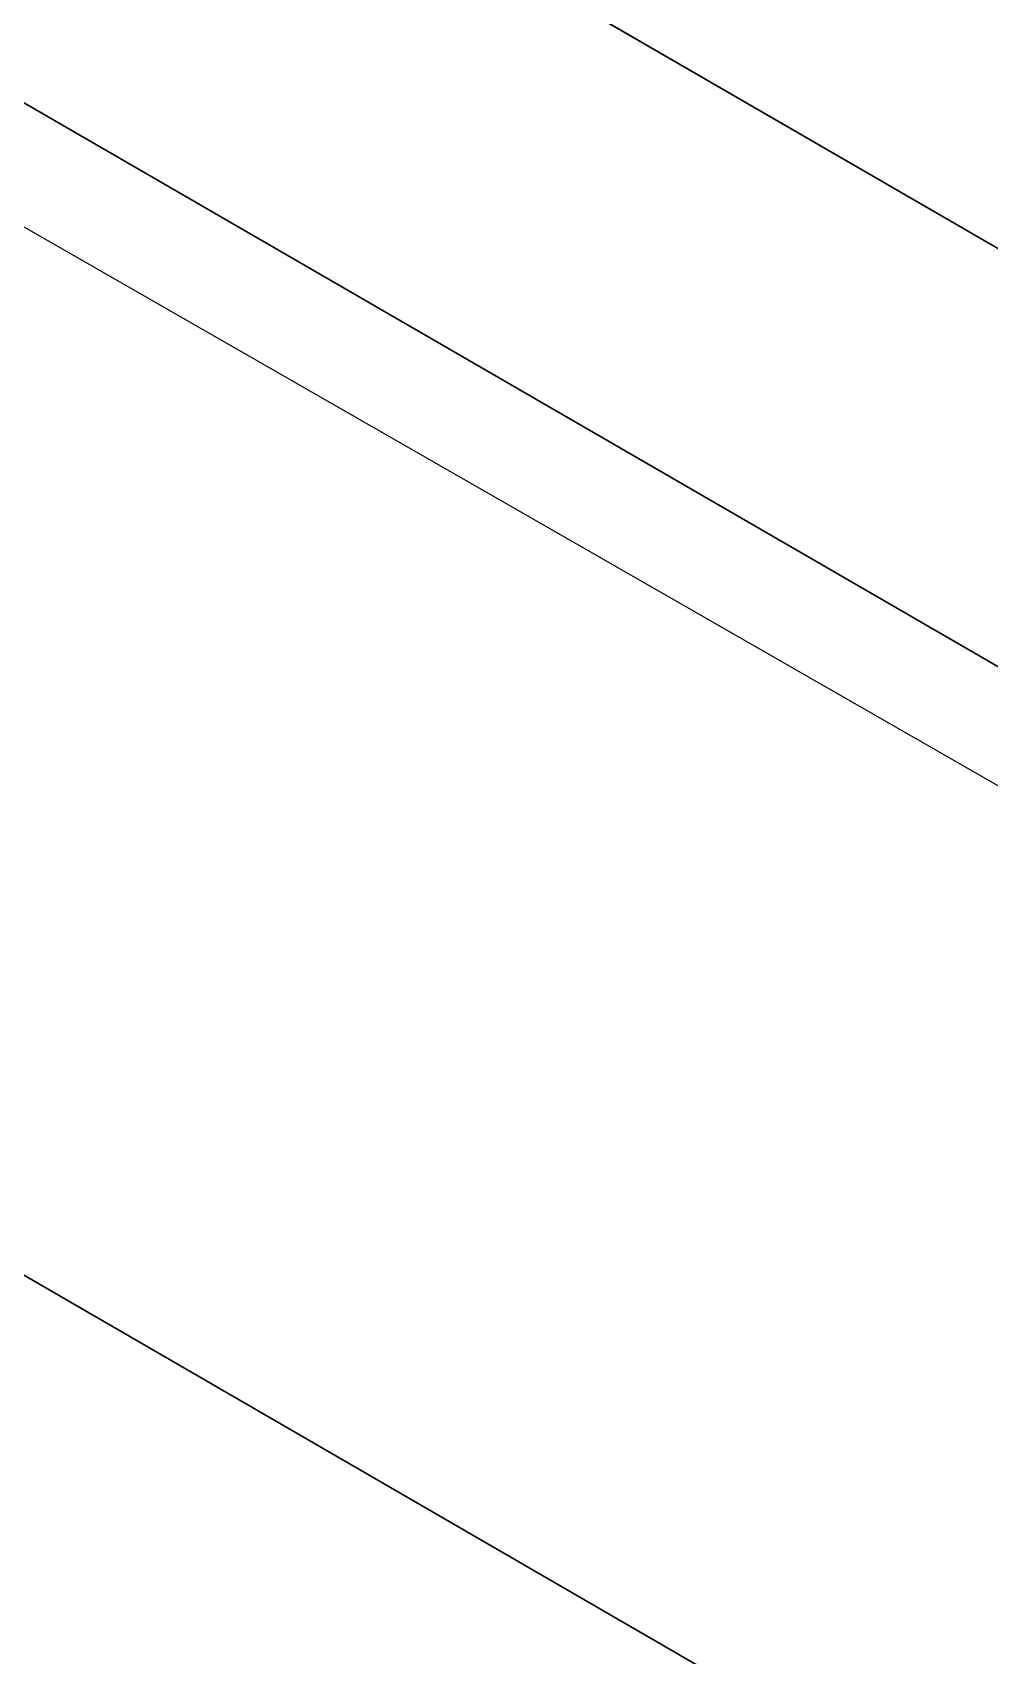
# Model space of a CAD drawing. Header units: inches. Extents: x -26 to 76, y -16 to 22.
# Drawn here: x 63.8773 to 64.1197, y 6.3747 to 6.7854 of the extents above; entities that cross this region are included whole.
import ezdxf

# ---------------------------------------------------------------- set-up
doc = ezdxf.new("R2010")
doc.units = ezdxf.units.IN
doc.header["$MEASUREMENT"] = 0
for name, color, linetype, lineweight in [('.ATI-HATCH', 7, 'Continuous', 0), ('G-ANNO-TTLB', 7, 'Continuous', 0), ('T', 7, 'Continuous', 0), ('TYVEK', 7, 'Continuous', 0)]:
    doc.layers.add(name, color=color, linetype=linetype, lineweight=lineweight)

# ---------------------------------------------------------------- blocks, each defined once
blk = doc.blocks.new('Block_342')
at = {"layer": '.ATI-HATCH'}
blk.add_lwpolyline([(63.3434, 7.04103), (63.3434, 6.77848), (64.49111, 6.11455), (64.49111, 6.38302)], close=True, dxfattribs=at)
at = {"layer": '.ATI-HATCH', "color": 8, "lineweight": 0, "true_color": 0x808080}
for points in [[(63.89133, 6.72268), (63.89133, 6.72268), (63.89133, 6.72268), (63.89133, 6.72268)], [(63.88196, 6.70393), (63.88196, 6.70393), (63.88196, 6.70393), (63.88196, 6.70393)], [(63.90071, 6.70393), (63.90071, 6.70393), (63.90071, 6.70393), (63.90071, 6.70393)], [(63.91947, 6.70393), (63.91947, 6.70393), (63.91947, 6.70393), (63.91947, 6.70393)], [(63.89133, 6.68517), (63.89133, 6.68517), (63.89133, 6.68517), (63.89133, 6.68517)], [(63.91009, 6.68517), (63.91009, 6.68517), (63.91009, 6.68517), (63.91009, 6.68517)], [(63.92884, 6.68517), (63.92884, 6.68517), (63.92884, 6.68517), (63.92884, 6.68517)], [(63.9476, 6.68517), (63.9476, 6.68517), (63.9476, 6.68517), (63.9476, 6.68517)], [(63.88196, 6.66642), (63.88196, 6.66642), (63.88196, 6.66642), (63.88196, 6.66642)], [(63.90071, 6.66642), (63.90071, 6.66642), (63.90071, 6.66642), (63.90071, 6.66642)], [(63.91947, 6.66642), (63.91947, 6.66642), (63.91947, 6.66642), (63.91947, 6.66642)], [(63.93822, 6.66642), (63.93822, 6.66642), (63.93822, 6.66642), (63.93822, 6.66642)], [(63.95698, 6.66642), (63.95698, 6.66642), (63.95698, 6.66642), (63.95698, 6.66642)], [(63.97573, 6.66642), (63.97573, 6.66642), (63.97573, 6.66642), (63.97573, 6.66642)], [(63.99449, 6.66642), (63.99449, 6.66642), (63.99449, 6.66642), (63.99449, 6.66642)], [(63.89133, 6.64766), (63.89133, 6.64766), (63.89133, 6.64766), (63.89133, 6.64766)], [(63.91009, 6.64766), (63.91009, 6.64766), (63.91009, 6.64766), (63.91009, 6.64766)], [(63.92884, 6.64766), (63.92884, 6.64766), (63.92884, 6.64766), (63.92884, 6.64766)], [(63.9476, 6.64766), (63.9476, 6.64766), (63.9476, 6.64766), (63.9476, 6.64766)], [(63.96636, 6.64766), (63.96636, 6.64766), (63.96636, 6.64766), (63.96636, 6.64766)], [(63.98511, 6.64766), (63.98511, 6.64766), (63.98511, 6.64766), (63.98511, 6.64766)], [(64.00387, 6.64766), (64.00387, 6.64766), (64.00387, 6.64766), (64.00387, 6.64766)], [(64.02262, 6.64766), (64.02262, 6.64766), (64.02262, 6.64766), (64.02262, 6.64766)], [(63.88196, 6.6289), (63.88196, 6.6289), (63.88196, 6.6289), (63.88196, 6.6289)], [(63.90071, 6.6289), (63.90071, 6.6289), (63.90071, 6.6289), (63.90071, 6.6289)], [(63.91947, 6.6289), (63.91947, 6.6289), (63.91947, 6.6289), (63.91947, 6.6289)], [(63.93822, 6.6289), (63.93822, 6.6289), (63.93822, 6.6289), (63.93822, 6.6289)], [(63.95698, 6.6289), (63.95698, 6.6289), (63.95698, 6.6289), (63.95698, 6.6289)], [(63.97573, 6.6289), (63.97573, 6.6289), (63.97573, 6.6289), (63.97573, 6.6289)], [(63.99449, 6.6289), (63.99449, 6.6289), (63.99449, 6.6289), (63.99449, 6.6289)], [(64.01324, 6.6289), (64.01324, 6.6289), (64.01324, 6.6289), (64.01324, 6.6289)], [(64.032, 6.6289), (64.032, 6.6289), (64.032, 6.6289), (64.032, 6.6289)], [(64.05076, 6.6289), (64.05076, 6.6289), (64.05076, 6.6289), (64.05076, 6.6289)], [(63.89133, 6.61015), (63.89133, 6.61015), (63.89133, 6.61015), (63.89133, 6.61015)], [(63.91009, 6.61015), (63.91009, 6.61015), (63.91009, 6.61015), (63.91009, 6.61015)], [(63.92884, 6.61015), (63.92884, 6.61015), (63.92884, 6.61015), (63.92884, 6.61015)], [(63.9476, 6.61015), (63.9476, 6.61015), (63.9476, 6.61015), (63.9476, 6.61015)], [(63.96636, 6.61015), (63.96636, 6.61015), (63.96636, 6.61015), (63.96636, 6.61015)], [(63.98511, 6.61015), (63.98511, 6.61015), (63.98511, 6.61015), (63.98511, 6.61015)], [(64.00387, 6.61015), (64.00387, 6.61015), (64.00387, 6.61015), (64.00387, 6.61015)], [(64.02262, 6.61015), (64.02262, 6.61015), (64.02262, 6.61015), (64.02262, 6.61015)], [(64.04138, 6.61015), (64.04138, 6.61015), (64.04138, 6.61015), (64.04138, 6.61015)], [(64.06013, 6.61015), (64.06013, 6.61015), (64.06013, 6.61015), (64.06013, 6.61015)], [(64.07889, 6.61015), (64.07889, 6.61015), (64.07889, 6.61015), (64.07889, 6.61015)], [(63.88196, 6.59139), (63.88196, 6.59139), (63.88196, 6.59139), (63.88196, 6.59139)], [(63.90071, 6.59139), (63.90071, 6.59139), (63.90071, 6.59139), (63.90071, 6.59139)], [(63.91947, 6.59139), (63.91947, 6.59139), (63.91947, 6.59139), (63.91947, 6.59139)], [(63.93822, 6.59139), (63.93822, 6.59139), (63.93822, 6.59139), (63.93822, 6.59139)], [(63.95698, 6.59139), (63.95698, 6.59139), (63.95698, 6.59139), (63.95698, 6.59139)], [(63.97573, 6.59139), (63.97573, 6.59139), (63.97573, 6.59139), (63.97573, 6.59139)], [(63.99449, 6.59139), (63.99449, 6.59139), (63.99449, 6.59139), (63.99449, 6.59139)], [(64.01324, 6.59139), (64.01324, 6.59139), (64.01324, 6.59139), (64.01324, 6.59139)], [(64.032, 6.59139), (64.032, 6.59139), (64.032, 6.59139), (64.032, 6.59139)], [(64.05076, 6.59139), (64.05076, 6.59139), (64.05076, 6.59139), (64.05076, 6.59139)], [(64.06951, 6.59139), (64.06951, 6.59139), (64.06951, 6.59139), (64.06951, 6.59139)], [(64.08827, 6.59139), (64.08827, 6.59139), (64.08827, 6.59139), (64.08827, 6.59139)], [(64.10702, 6.59139), (64.10702, 6.59139), (64.10702, 6.59139), (64.10702, 6.59139)], [(63.89133, 6.57264), (63.89133, 6.57264), (63.89133, 6.57264), (63.89133, 6.57264)], [(63.91009, 6.57264), (63.91009, 6.57264), (63.91009, 6.57264), (63.91009, 6.57264)], [(63.92884, 6.57264), (63.92884, 6.57264), (63.92884, 6.57264), (63.92884, 6.57264)], [(63.9476, 6.57264), (63.9476, 6.57264), (63.9476, 6.57264), (63.9476, 6.57264)], [(63.96636, 6.57264), (63.96636, 6.57264), (63.96636, 6.57264), (63.96636, 6.57264)], [(63.98511, 6.57264), (63.98511, 6.57264), (63.98511, 6.57264), (63.98511, 6.57264)], [(64.00387, 6.57264), (64.00387, 6.57264), (64.00387, 6.57264), (64.00387, 6.57264)], [(64.02262, 6.57264), (64.02262, 6.57264), (64.02262, 6.57264), (64.02262, 6.57264)], [(64.04138, 6.57264), (64.04138, 6.57264), (64.04138, 6.57264), (64.04138, 6.57264)], [(64.06013, 6.57264), (64.06013, 6.57264), (64.06013, 6.57264), (64.06013, 6.57264)], [(64.07889, 6.57264), (64.07889, 6.57264), (64.07889, 6.57264), (64.07889, 6.57264)], [(64.09765, 6.57264), (64.09765, 6.57264), (64.09765, 6.57264), (64.09765, 6.57264)], [(64.1164, 6.57264), (64.1164, 6.57264), (64.1164, 6.57264), (64.1164, 6.57264)], [(63.88196, 6.55388), (63.88196, 6.55388), (63.88196, 6.55388), (63.88196, 6.55388)], [(63.90071, 6.55388), (63.90071, 6.55388), (63.90071, 6.55388), (63.90071, 6.55388)], [(63.91947, 6.55388), (63.91947, 6.55388), (63.91947, 6.55388), (63.91947, 6.55388)], [(63.93822, 6.55388), (63.93822, 6.55388), (63.93822, 6.55388), (63.93822, 6.55388)], [(63.95698, 6.55388), (63.95698, 6.55388), (63.95698, 6.55388), (63.95698, 6.55388)], [(63.97573, 6.55388), (63.97573, 6.55388), (63.97573, 6.55388), (63.97573, 6.55388)], [(63.99449, 6.55388), (63.99449, 6.55388), (63.99449, 6.55388), (63.99449, 6.55388)], [(64.01324, 6.55388), (64.01324, 6.55388), (64.01324, 6.55388), (64.01324, 6.55388)], [(64.032, 6.55388), (64.032, 6.55388), (64.032, 6.55388), (64.032, 6.55388)], [(64.05076, 6.55388), (64.05076, 6.55388), (64.05076, 6.55388), (64.05076, 6.55388)], [(64.06951, 6.55388), (64.06951, 6.55388), (64.06951, 6.55388), (64.06951, 6.55388)], [(64.08827, 6.55388), (64.08827, 6.55388), (64.08827, 6.55388), (64.08827, 6.55388)], [(64.10702, 6.55388), (64.10702, 6.55388), (64.10702, 6.55388), (64.10702, 6.55388)], [(63.89133, 6.53513), (63.89133, 6.53513), (63.89133, 6.53513), (63.89133, 6.53513)], [(63.91009, 6.53513), (63.91009, 6.53513), (63.91009, 6.53513), (63.91009, 6.53513)], [(63.92884, 6.53513), (63.92884, 6.53513), (63.92884, 6.53513), (63.92884, 6.53513)], [(63.9476, 6.53513), (63.9476, 6.53513), (63.9476, 6.53513), (63.9476, 6.53513)], [(63.96636, 6.53513), (63.96636, 6.53513), (63.96636, 6.53513), (63.96636, 6.53513)], [(63.98511, 6.53513), (63.98511, 6.53513), (63.98511, 6.53513), (63.98511, 6.53513)], [(64.00387, 6.53513), (64.00387, 6.53513), (64.00387, 6.53513), (64.00387, 6.53513)], [(64.02262, 6.53513), (64.02262, 6.53513), (64.02262, 6.53513), (64.02262, 6.53513)], [(64.04138, 6.53513), (64.04138, 6.53513), (64.04138, 6.53513), (64.04138, 6.53513)], [(64.06013, 6.53513), (64.06013, 6.53513), (64.06013, 6.53513), (64.06013, 6.53513)], [(64.07889, 6.53513), (64.07889, 6.53513), (64.07889, 6.53513), (64.07889, 6.53513)], [(64.09765, 6.53513), (64.09765, 6.53513), (64.09765, 6.53513), (64.09765, 6.53513)], [(64.1164, 6.53513), (64.1164, 6.53513), (64.1164, 6.53513), (64.1164, 6.53513)], [(63.88196, 6.51637), (63.88196, 6.51637), (63.88196, 6.51637), (63.88196, 6.51637)], [(63.90071, 6.51637), (63.90071, 6.51637), (63.90071, 6.51637), (63.90071, 6.51637)], [(63.91947, 6.51637), (63.91947, 6.51637), (63.91947, 6.51637), (63.91947, 6.51637)], [(63.93822, 6.51637), (63.93822, 6.51637), (63.93822, 6.51637), (63.93822, 6.51637)], [(63.95698, 6.51637), (63.95698, 6.51637), (63.95698, 6.51637), (63.95698, 6.51637)], [(63.97573, 6.51637), (63.97573, 6.51637), (63.97573, 6.51637), (63.97573, 6.51637)], [(63.99449, 6.51637), (63.99449, 6.51637), (63.99449, 6.51637), (63.99449, 6.51637)], [(64.01324, 6.51637), (64.01324, 6.51637), (64.01324, 6.51637), (64.01324, 6.51637)], [(64.032, 6.51637), (64.032, 6.51637), (64.032, 6.51637), (64.032, 6.51637)], [(64.05076, 6.51637), (64.05076, 6.51637), (64.05076, 6.51637), (64.05076, 6.51637)], [(64.06951, 6.51637), (64.06951, 6.51637), (64.06951, 6.51637), (64.06951, 6.51637)], [(64.08827, 6.51637), (64.08827, 6.51637), (64.08827, 6.51637), (64.08827, 6.51637)], [(64.10702, 6.51637), (64.10702, 6.51637), (64.10702, 6.51637), (64.10702, 6.51637)], [(63.89133, 6.49761), (63.89133, 6.49761), (63.89133, 6.49761), (63.89133, 6.49761)], [(63.91009, 6.49761), (63.91009, 6.49761), (63.91009, 6.49761), (63.91009, 6.49761)], [(63.92884, 6.49761), (63.92884, 6.49761), (63.92884, 6.49761), (63.92884, 6.49761)], [(63.9476, 6.49761), (63.9476, 6.49761), (63.9476, 6.49761), (63.9476, 6.49761)], [(63.96636, 6.49761), (63.96636, 6.49761), (63.96636, 6.49761), (63.96636, 6.49761)], [(63.98511, 6.49761), (63.98511, 6.49761), (63.98511, 6.49761), (63.98511, 6.49761)], [(64.00387, 6.49761), (64.00387, 6.49761), (64.00387, 6.49761), (64.00387, 6.49761)], [(64.02262, 6.49761), (64.02262, 6.49761), (64.02262, 6.49761), (64.02262, 6.49761)], [(64.04138, 6.49761), (64.04138, 6.49761), (64.04138, 6.49761), (64.04138, 6.49761)], [(64.06013, 6.49761), (64.06013, 6.49761), (64.06013, 6.49761), (64.06013, 6.49761)], [(64.07889, 6.49761), (64.07889, 6.49761), (64.07889, 6.49761), (64.07889, 6.49761)], [(64.09765, 6.49761), (64.09765, 6.49761), (64.09765, 6.49761), (64.09765, 6.49761)], [(64.1164, 6.49761), (64.1164, 6.49761), (64.1164, 6.49761), (64.1164, 6.49761)], [(63.88196, 6.47886), (63.88196, 6.47886), (63.88196, 6.47886), (63.88196, 6.47886)], [(63.90071, 6.47886), (63.90071, 6.47886), (63.90071, 6.47886), (63.90071, 6.47886)], [(63.91947, 6.47886), (63.91947, 6.47886), (63.91947, 6.47886), (63.91947, 6.47886)], [(63.93822, 6.47886), (63.93822, 6.47886), (63.93822, 6.47886), (63.93822, 6.47886)], [(63.95698, 6.47886), (63.95698, 6.47886), (63.95698, 6.47886), (63.95698, 6.47886)], [(63.97573, 6.47886), (63.97573, 6.47886), (63.97573, 6.47886), (63.97573, 6.47886)], [(63.99449, 6.47886), (63.99449, 6.47886), (63.99449, 6.47886), (63.99449, 6.47886)], [(64.01324, 6.47886), (64.01324, 6.47886), (64.01324, 6.47886), (64.01324, 6.47886)], [(64.032, 6.47886), (64.032, 6.47886), (64.032, 6.47886), (64.032, 6.47886)], [(64.05076, 6.47886), (64.05076, 6.47886), (64.05076, 6.47886), (64.05076, 6.47886)], [(64.06951, 6.47886), (64.06951, 6.47886), (64.06951, 6.47886), (64.06951, 6.47886)], [(64.08827, 6.47886), (64.08827, 6.47886), (64.08827, 6.47886), (64.08827, 6.47886)], [(64.10702, 6.47886), (64.10702, 6.47886), (64.10702, 6.47886), (64.10702, 6.47886)], [(63.91009, 6.4601), (63.91009, 6.4601), (63.91009, 6.4601), (63.91009, 6.4601)], [(63.92884, 6.4601), (63.92884, 6.4601), (63.92884, 6.4601), (63.92884, 6.4601)], [(63.9476, 6.4601), (63.9476, 6.4601), (63.9476, 6.4601), (63.9476, 6.4601)], [(63.96636, 6.4601), (63.96636, 6.4601), (63.96636, 6.4601), (63.96636, 6.4601)], [(63.98511, 6.4601), (63.98511, 6.4601), (63.98511, 6.4601), (63.98511, 6.4601)], [(64.00387, 6.4601), (64.00387, 6.4601), (64.00387, 6.4601), (64.00387, 6.4601)], [(64.02262, 6.4601), (64.02262, 6.4601), (64.02262, 6.4601), (64.02262, 6.4601)], [(64.04138, 6.4601), (64.04138, 6.4601), (64.04138, 6.4601), (64.04138, 6.4601)], [(64.06013, 6.4601), (64.06013, 6.4601), (64.06013, 6.4601), (64.06013, 6.4601)], [(64.07889, 6.4601), (64.07889, 6.4601), (64.07889, 6.4601), (64.07889, 6.4601)], [(64.09765, 6.4601), (64.09765, 6.4601), (64.09765, 6.4601), (64.09765, 6.4601)], [(64.1164, 6.4601), (64.1164, 6.4601), (64.1164, 6.4601), (64.1164, 6.4601)], [(63.93822, 6.44135), (63.93822, 6.44135), (63.93822, 6.44135), (63.93822, 6.44135)], [(63.95698, 6.44135), (63.95698, 6.44135), (63.95698, 6.44135), (63.95698, 6.44135)], [(63.97573, 6.44135), (63.97573, 6.44135), (63.97573, 6.44135), (63.97573, 6.44135)], [(63.99449, 6.44135), (63.99449, 6.44135), (63.99449, 6.44135), (63.99449, 6.44135)], [(64.01324, 6.44135), (64.01324, 6.44135), (64.01324, 6.44135), (64.01324, 6.44135)], [(64.032, 6.44135), (64.032, 6.44135), (64.032, 6.44135), (64.032, 6.44135)], [(64.05076, 6.44135), (64.05076, 6.44135), (64.05076, 6.44135), (64.05076, 6.44135)], [(64.06951, 6.44135), (64.06951, 6.44135), (64.06951, 6.44135), (64.06951, 6.44135)], [(64.08827, 6.44135), (64.08827, 6.44135), (64.08827, 6.44135), (64.08827, 6.44135)], [(64.10702, 6.44135), (64.10702, 6.44135), (64.10702, 6.44135), (64.10702, 6.44135)], [(63.96636, 6.42259), (63.96636, 6.42259), (63.96636, 6.42259), (63.96636, 6.42259)], [(63.98511, 6.42259), (63.98511, 6.42259), (63.98511, 6.42259), (63.98511, 6.42259)], [(64.00387, 6.42259), (64.00387, 6.42259), (64.00387, 6.42259), (64.00387, 6.42259)], [(64.02262, 6.42259), (64.02262, 6.42259), (64.02262, 6.42259), (64.02262, 6.42259)], [(64.04138, 6.42259), (64.04138, 6.42259), (64.04138, 6.42259), (64.04138, 6.42259)], [(64.06013, 6.42259), (64.06013, 6.42259), (64.06013, 6.42259), (64.06013, 6.42259)], [(64.07889, 6.42259), (64.07889, 6.42259), (64.07889, 6.42259), (64.07889, 6.42259)], [(64.09765, 6.42259), (64.09765, 6.42259), (64.09765, 6.42259), (64.09765, 6.42259)], [(64.1164, 6.42259), (64.1164, 6.42259), (64.1164, 6.42259), (64.1164, 6.42259)], [(63.99449, 6.40384), (63.99449, 6.40384), (63.99449, 6.40384), (63.99449, 6.40384)], [(64.01324, 6.40384), (64.01324, 6.40384), (64.01324, 6.40384), (64.01324, 6.40384)], [(64.032, 6.40384), (64.032, 6.40384), (64.032, 6.40384), (64.032, 6.40384)], [(64.05076, 6.40384), (64.05076, 6.40384), (64.05076, 6.40384), (64.05076, 6.40384)], [(64.06951, 6.40384), (64.06951, 6.40384), (64.06951, 6.40384), (64.06951, 6.40384)], [(64.08827, 6.40384), (64.08827, 6.40384), (64.08827, 6.40384), (64.08827, 6.40384)], [(64.10702, 6.40384), (64.10702, 6.40384), (64.10702, 6.40384), (64.10702, 6.40384)], [(64.04138, 6.38508), (64.04138, 6.38508), (64.04138, 6.38508), (64.04138, 6.38508)], [(64.06013, 6.38508), (64.06013, 6.38508), (64.06013, 6.38508), (64.06013, 6.38508)], [(64.07889, 6.38508), (64.07889, 6.38508), (64.07889, 6.38508), (64.07889, 6.38508)], [(64.09765, 6.38508), (64.09765, 6.38508), (64.09765, 6.38508), (64.09765, 6.38508)], [(64.1164, 6.38508), (64.1164, 6.38508), (64.1164, 6.38508), (64.1164, 6.38508)]]:
    blk.add_open_spline(points, degree=3, dxfattribs=at)

msp = doc.modelspace()

# ---------------------------------------------------------------- hatches: boundary and pattern name
at = {"layer": 'G-ANNO-TTLB', "true_color": 0xff00ff, "transparency": 33554687}
h = msp.add_hatch(color=6, dxfattribs=at)
edge = h.paths.add_edge_path()
edge.add_spline(control_points=[(71.22733, -15.13455), (71.22733, -15.13455), (30.5273, -15.13455), (30.5273, -15.13455), (30.5273, -15.13455), (30.5273, 19.00075), (30.5273, 19.00075), (30.5273, 19.00075), (71.22733, 19.00075), (71.22733, 19.00075), (71.22733, 19.00075), (71.22733, -15.13455), (71.22733, -15.13455)], knot_values=[0, 0, 0, 0, 1, 1, 1, 2, 2, 2, 3, 3, 3, 4, 4, 4, 4], degree=3, periodic=0)
edge = h.paths.add_edge_path()
edge.add_spline(control_points=[(30.65233, 18.87572), (30.65233, 18.87572), (30.65233, -15.00951), (30.65233, -15.00951), (30.65233, -15.00951), (71.10229, -15.00951), (71.10229, -15.00951), (71.10229, -15.00951), (71.10229, 18.87572), (71.10229, 18.87572), (71.10229, 18.87572), (30.65233, 18.87572), (30.65233, 18.87572)], knot_values=[0, 0, 0, 0, 1, 1, 1, 2, 2, 2, 3, 3, 3, 4, 4, 4, 4], degree=3, periodic=0)
edge.add_line((30.65233, 18.87572), (30.65233, 18.87572))

# ---------------------------------------------------------------- linework, layer by layer
at = {"layer": 'G-ANNO-TTLB'}
for points in [[(71.22733, -15.13455), (71.22733, -15.13455), (30.5273, -15.13455), (30.5273, -15.13455), (30.5273, -15.13455), (30.5273, 19.00075), (30.5273, 19.00075), (30.5273, 19.00075), (71.22733, 19.00075), (71.22733, 19.00075), (71.22733, 19.00075), (71.22733, -15.13455), (71.22733, -15.13455)], [(30.65233, 18.87572), (30.65233, 18.87572), (30.65233, -15.00951), (30.65233, -15.00951), (30.65233, -15.00951), (71.10229, -15.00951), (71.10229, -15.00951), (71.10229, -15.00951), (71.10229, 18.87572), (71.10229, 18.87572), (71.10229, 18.87572), (30.65233, 18.87572), (30.65233, 18.87572)]]:
    msp.add_open_spline(points, degree=3, knots=[0, 0, 0, 0, 1, 1, 1, 2, 2, 2, 3, 3, 3, 4, 4, 4, 4], dxfattribs=at)
at = {"layer": 'T', "color": 3, "lineweight": 25, "true_color": 0x00ff00}
for p, q in [((63.38842, 7.15503), (64.33942, 6.60489)), ((63.29028, 7.10592), (64.43757, 6.44223)), ((64.49111, 6.38302), (63.3434, 7.04103))]:
    msp.add_line(p, q, dxfattribs=at)
at = {"layer": 'T', "color": 4, "lineweight": 25, "true_color": 0x00ffff}
msp.add_line((63.3434, 6.77848), (64.49111, 6.11455), dxfattribs=at)
at = {"layer": 'TYVEK', "color": 3, "lineweight": 25, "true_color": 0x00ff00}
for p, q in [((64.43757, 6.44223), (63.29028, 7.10592)), ((64.49111, 6.38302), (63.3434, 7.04103))]:
    msp.add_line(p, q, dxfattribs=at)
at = {"layer": 'TYVEK', "color": 4, "lineweight": 25, "true_color": 0x00ffff}
msp.add_line((64.49111, 6.11455), (63.3434, 6.77848), dxfattribs=at)
at = {"layer": 'TYVEK', "color": 3, "lineweight": 25, "true_color": 0x00ff00}
msp.add_lwpolyline([(63.38842, 7.15503), (63.38842, 9.32436), (64.33942, 8.77422), (64.33942, 6.60489), (63.38842, 7.15503)], dxfattribs=at)

# ---------------------------------------------------------------- block references
at = {"layer": '.ATI-HATCH'}
msp.add_blockref('Block_342', (0, 0), dxfattribs=at)

doc.saveas('drawing.dxf')
